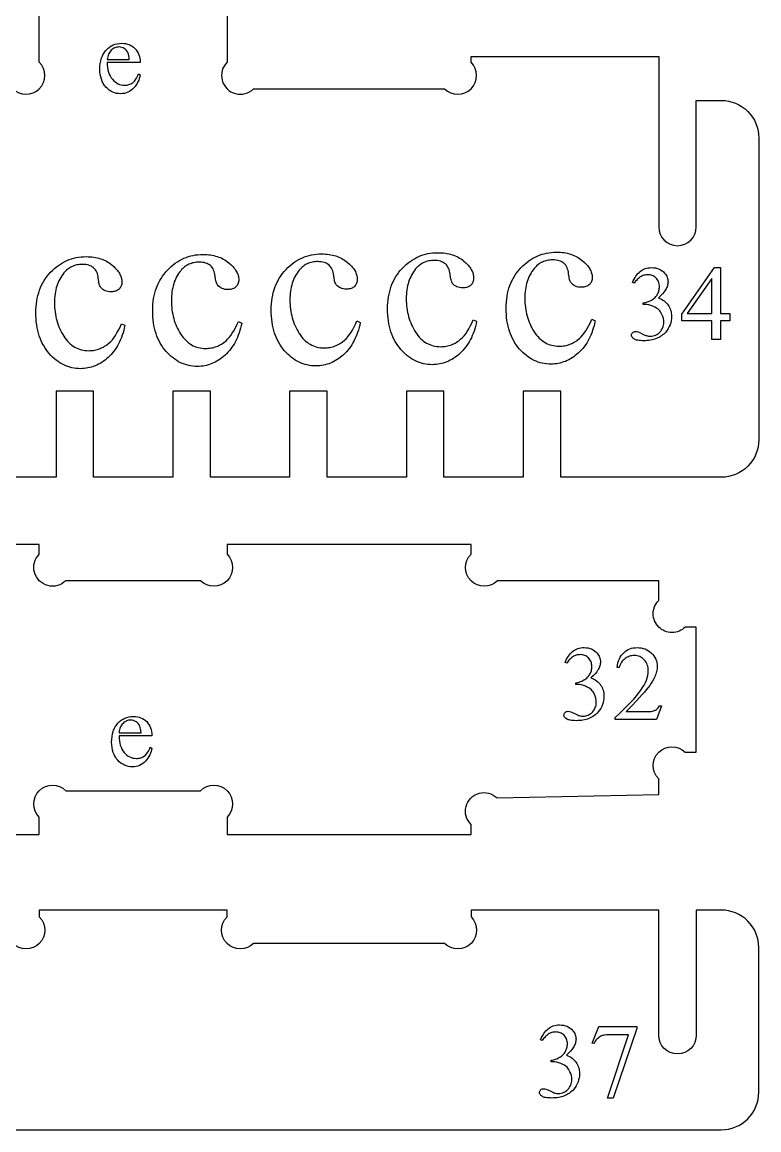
# Model space of a CAD drawing. Extents: x 5 to 599, y -219 to 392.
# Drawn here: x 522.9 to 585.2, y 9.6 to 103.3 of the extents above; entities that cross this region are included whole.
import ezdxf

# ---------------------------------------------------------------- set-up
doc = ezdxf.new("R2010")
doc.units = 0
doc.header["$MEASUREMENT"] = 0
doc.layers.add('EXT', color=1, linetype='CONTINUOUS')
doc.layers.add('TEXT', color=18, linetype='CONTINUOUS')

msp = doc.modelspace()

# ---------------------------------------------------------------- linework, layer by layer
at = {"layer": 'EXT'}
for points in [[(540.232, 107.141), (540.232, 99.878, 1), (542.477, 97.633), (558.625, 97.633, 1), (560.87, 99.878), (560.87, 100.35), (576.746, 100.35), (576.746, 85.945, 1), (579.921, 85.945), (579.921, 85.945), (579.921, 96.641), (582.038, 96.641, -0.414214), (585.213, 93.466), (585.213, 67.952, -0.414214), (582.038, 64.777), (568.455, 64.777), (568.455, 72.053), (565.28, 72.053), (565.28, 64.777), (558.577, 64.777), (558.577, 72.053), (555.402, 72.053), (555.402, 64.777), (548.699, 64.777), (548.699, 72.053), (545.524, 72.053), (545.524, 64.777), (538.82, 64.777), (538.82, 72.053), (535.645, 72.053), (535.645, 64.777), (528.942, 64.777), (528.942, 72.053), (525.767, 72.053), (525.767, 64.777), (519.064, 64.777)], [(522.11, 97.633, 1), (524.356, 99.878), (524.356, 107.141)], [(503.717, 34.558), (524.356, 34.558), (524.356, 36.022, -1), (526.601, 38.267), (537.986, 38.267, -1), (540.232, 36.022), (540.232, 34.558), (560.87, 34.558), (560.87, 35.407, -1), (563.069, 37.652), (576.746, 37.937), (576.746, 39.279, -1), (578.991, 41.524), (579.921, 41.524), (579.921, 52.108), (578.991, 52.108, -0.414214), (576.746, 52.108, -0.414214), (576.746, 54.354), (576.746, 56.027), (563.116, 56.027, -1), (560.87, 58.272), (560.87, 59.075), (540.232, 59.075), (540.232, 58.272, -1), (537.986, 56.027), (526.601, 56.027, -1), (524.356, 58.272), (524.356, 59.075), (503.717, 59.075)], [(482.549, 9.583), (582.038, 9.583, 0.414214), (585.213, 12.759), (585.213, 24.996, 0.414214), (582.038, 28.171), (579.921, 28.171), (579.921, 17.587, -1), (576.746, 17.587), (576.746, 17.587), (576.746, 28.171), (560.87, 28.171), (560.87, 27.594, -1), (558.625, 25.348), (542.477, 25.348, -1), (540.232, 27.594), (540.232, 28.171), (524.356, 28.171), (524.356, 27.594, -1), (522.11, 25.348)]]:
    msp.add_lwpolyline(points, format="xyb", dxfattribs=at)
at = {"layer": 'TEXT'}
for points in [[(530.102, 99.839), (530.107, 99.621), (530.127, 99.415), (530.161, 99.221), (530.208, 99.04), (530.269, 98.87), (530.345, 98.713), (530.433, 98.567), (530.536, 98.434), (530.648, 98.314), (530.765, 98.211), (530.887, 98.123), (531.014, 98.052), (531.145, 97.996), (531.281, 97.956), (531.422, 97.932), (531.568, 97.925), (531.665, 97.928), (531.759, 97.938), (531.85, 97.955), (531.937, 97.979), (532.022, 98.009), (532.103, 98.047), (532.181, 98.091), (532.255, 98.142), (532.327, 98.201), (532.395, 98.27), (532.461, 98.348), (532.524, 98.437), (532.583, 98.534), (532.64, 98.642), (532.694, 98.759), (532.745, 98.886), (532.881, 98.798), (532.852, 98.65), (532.813, 98.504), (532.762, 98.362), (532.701, 98.224), (532.628, 98.088), (532.545, 97.956), (532.451, 97.828), (532.345, 97.703), (532.231, 97.587), (532.109, 97.487), (531.981, 97.402), (531.846, 97.332), (531.703, 97.278), (531.554, 97.24), (531.398, 97.217), (531.234, 97.209), (531.057, 97.218), (530.885, 97.244), (530.72, 97.288), (530.562, 97.35), (530.41, 97.429), (530.265, 97.526), (530.126, 97.641), (529.994, 97.773), (529.932, 97.845), (529.873, 97.92), (529.819, 97.998), (529.768, 98.079), (529.722, 98.164), (529.68, 98.251), (529.607, 98.434), (529.551, 98.63), (529.51, 98.838), (529.486, 99.058), (529.478, 99.29), (529.486, 99.541), (529.511, 99.777), (529.553, 100), (529.61, 100.208), (529.646, 100.307), (529.685, 100.402), (529.728, 100.494), (529.776, 100.582), (529.827, 100.667), (529.883, 100.748), (529.943, 100.825), (530.007, 100.899), (530.144, 101.034), (530.289, 101.152), (530.442, 101.251), (530.522, 101.294), (530.604, 101.332), (530.688, 101.366), (530.774, 101.395), (530.953, 101.44), (531.14, 101.467), (531.335, 101.476), (531.501, 101.469), (531.658, 101.449), (531.809, 101.414), (531.951, 101.365), (532.086, 101.302), (532.214, 101.226), (532.334, 101.135), (532.446, 101.031), (532.548, 100.915), (532.636, 100.789), (532.711, 100.654), (532.772, 100.51), (532.82, 100.356), (532.854, 100.193), (532.874, 100.021), (532.881, 99.839)], [(530.102, 100.093), (531.963, 100.093), (531.949, 100.272), (531.929, 100.423), (531.903, 100.545), (531.871, 100.638), (531.809, 100.754), (531.734, 100.857), (531.646, 100.947), (531.544, 101.024), (531.434, 101.086), (531.322, 101.13), (531.207, 101.156), (531.09, 101.165), (531, 101.16), (530.912, 101.147), (530.827, 101.125), (530.744, 101.094), (530.664, 101.054), (530.586, 101.005), (530.511, 100.948), (530.438, 100.882), (530.369, 100.807), (530.309, 100.726), (530.256, 100.638), (530.21, 100.543), (530.172, 100.441), (530.141, 100.332), (530.117, 100.216)], [(531.593, 77.627), (531.545, 77.409), (531.491, 77.198), (531.433, 76.993), (531.369, 76.795), (531.299, 76.603), (531.224, 76.417), (531.144, 76.237), (531.058, 76.064), (530.967, 75.898), (530.871, 75.738), (530.769, 75.584), (530.661, 75.436), (530.549, 75.295), (530.43, 75.16), (530.307, 75.032), (530.178, 74.91), (530.045, 74.794), (529.911, 74.687), (529.775, 74.586), (529.637, 74.493), (529.497, 74.408), (529.356, 74.33), (529.213, 74.259), (529.068, 74.196), (528.921, 74.14), (528.773, 74.092), (528.623, 74.051), (528.471, 74.018), (528.317, 73.992), (528.162, 73.973), (528.005, 73.962), (527.846, 73.958), (527.657, 73.963), (527.472, 73.978), (527.289, 74.003), (527.109, 74.038), (526.933, 74.083), (526.759, 74.138), (526.589, 74.203), (526.422, 74.278), (526.257, 74.363), (526.096, 74.458), (525.938, 74.562), (525.782, 74.677), (525.63, 74.802), (525.481, 74.937), (525.335, 75.082), (525.192, 75.236), (525.055, 75.4), (524.927, 75.57), (524.808, 75.747), (524.697, 75.932), (524.595, 76.123), (524.503, 76.321), (524.419, 76.527), (524.343, 76.739), (524.277, 76.958), (524.22, 77.185), (524.171, 77.418), (524.131, 77.658), (524.1, 77.906), (524.078, 78.16), (524.065, 78.422), (524.06, 78.69), (524.065, 78.951), (524.08, 79.205), (524.105, 79.453), (524.139, 79.695), (524.183, 79.93), (524.237, 80.16), (524.3, 80.383), (524.374, 80.6), (524.457, 80.811), (524.55, 81.016), (524.653, 81.214), (524.766, 81.407), (524.888, 81.593), (525.02, 81.773), (525.162, 81.947), (525.314, 82.115), (525.473, 82.274), (525.635, 82.424), (525.802, 82.562), (525.972, 82.691), (526.147, 82.809), (526.325, 82.917), (526.507, 83.015), (526.694, 83.103), (526.884, 83.18), (527.078, 83.247), (527.276, 83.303), (527.477, 83.35), (527.683, 83.386), (527.893, 83.411), (528.107, 83.427), (528.324, 83.432), (528.487, 83.429), (528.646, 83.421), (528.802, 83.407), (528.953, 83.388), (529.102, 83.364), (529.246, 83.334), (529.387, 83.298), (529.524, 83.258), (529.658, 83.211), (529.788, 83.159), (529.914, 83.102), (530.036, 83.04), (530.155, 82.971), (530.271, 82.898), (530.382, 82.819), (530.49, 82.734), (530.689, 82.559), (530.779, 82.471), (530.861, 82.382), (530.938, 82.293), (531.007, 82.204), (531.07, 82.114), (531.127, 82.023), (531.176, 81.933), (531.22, 81.841), (531.256, 81.75), (531.286, 81.658), (531.309, 81.565), (531.326, 81.472), (531.336, 81.379), (531.339, 81.285), (531.335, 81.195), (531.324, 81.109), (531.305, 81.027), (531.279, 80.95), (531.246, 80.877), (531.204, 80.809), (531.156, 80.745), (531.1, 80.685), (531.037, 80.632), (530.968, 80.585), (530.894, 80.546), (530.813, 80.514), (530.727, 80.488), (530.634, 80.471), (530.536, 80.46), (530.432, 80.456), (530.292, 80.462), (530.161, 80.479), (530.04, 80.508), (529.927, 80.549), (529.823, 80.601), (529.727, 80.665), (529.641, 80.74), (529.563, 80.827), (529.523, 80.884), (529.487, 80.953), (529.455, 81.033), (529.425, 81.125), (529.4, 81.228), (529.378, 81.343), (529.344, 81.607), (529.326, 81.747), (529.299, 81.878), (529.263, 82.001), (529.218, 82.115), (529.164, 82.22), (529.101, 82.317), (529.029, 82.406), (528.949, 82.486), (528.859, 82.554), (528.761, 82.614), (528.655, 82.664), (528.541, 82.705), (528.419, 82.737), (528.288, 82.76), (528.149, 82.774), (528.002, 82.778), (527.882, 82.775), (527.764, 82.767), (527.65, 82.753), (527.538, 82.733), (527.429, 82.708), (527.324, 82.677), (527.221, 82.64), (527.122, 82.598), (527.025, 82.55), (526.931, 82.496), (526.84, 82.437), (526.753, 82.372), (526.668, 82.302), (526.586, 82.225), (526.507, 82.144), (526.431, 82.056), (526.336, 81.934), (526.246, 81.808), (526.163, 81.676), (526.086, 81.54), (526.015, 81.399), (525.95, 81.253), (525.891, 81.102), (525.839, 80.946), (525.792, 80.786), (525.752, 80.621), (525.718, 80.451), (525.69, 80.276), (525.669, 80.097), (525.653, 79.912), (525.644, 79.723), (525.641, 79.529), (525.644, 79.331), (525.653, 79.135), (525.669, 78.942), (525.69, 78.753), (525.718, 78.566), (525.751, 78.382), (525.791, 78.201), (525.837, 78.023), (525.89, 77.848), (525.948, 77.676), (526.012, 77.507), (526.083, 77.34), (526.16, 77.177), (526.242, 77.017), (526.331, 76.859), (526.426, 76.705), (526.527, 76.556), (526.631, 76.418), (526.74, 76.289), (526.854, 76.169), (526.971, 76.059), (527.093, 75.959), (527.219, 75.868), (527.35, 75.786), (527.484, 75.715), (527.624, 75.652), (527.767, 75.6), (527.915, 75.557), (528.067, 75.523), (528.223, 75.499), (528.384, 75.485), (528.549, 75.48), (528.667, 75.483), (528.784, 75.491), (528.9, 75.503), (529.014, 75.521), (529.127, 75.544), (529.238, 75.572), (529.348, 75.605), (529.456, 75.644), (529.562, 75.687), (529.667, 75.736), (529.771, 75.789), (529.873, 75.848), (529.973, 75.912), (530.072, 75.981), (530.266, 76.134), (530.399, 76.258), (530.532, 76.404), (530.664, 76.574), (530.795, 76.766), (530.925, 76.981), (531.054, 77.219), (531.182, 77.48), (531.31, 77.763)], [(541.475, 77.814), (541.427, 77.597), (541.374, 77.385), (541.316, 77.181), (541.252, 76.982), (541.182, 76.79), (541.107, 76.604), (541.027, 76.425), (540.941, 76.252), (540.85, 76.085), (540.753, 75.925), (540.652, 75.771), (540.544, 75.623), (540.431, 75.482), (540.313, 75.347), (540.19, 75.219), (540.061, 75.097), (539.928, 74.982), (539.794, 74.874), (539.658, 74.774), (539.52, 74.681), (539.38, 74.595), (539.239, 74.517), (539.096, 74.447), (538.951, 74.383), (538.804, 74.328), (538.656, 74.279), (538.506, 74.238), (538.354, 74.205), (538.2, 74.179), (538.045, 74.16), (537.888, 74.149), (537.729, 74.146), (537.54, 74.151), (537.354, 74.166), (537.172, 74.191), (536.992, 74.225), (536.816, 74.27), (536.642, 74.325), (536.472, 74.39), (536.304, 74.465), (536.14, 74.55), (535.979, 74.645), (535.82, 74.75), (535.665, 74.865), (535.513, 74.989), (535.364, 75.124), (535.218, 75.269), (535.075, 75.424), (534.938, 75.587), (534.81, 75.757), (534.69, 75.935), (534.58, 76.119), (534.478, 76.31), (534.385, 76.509), (534.301, 76.714), (534.226, 76.926), (534.16, 77.146), (534.102, 77.372), (534.054, 77.605), (534.014, 77.846), (533.983, 78.093), (533.961, 78.348), (533.948, 78.609), (533.943, 78.878), (533.948, 79.138), (533.963, 79.392), (533.987, 79.64), (534.022, 79.882), (534.066, 80.118), (534.12, 80.347), (534.183, 80.57), (534.257, 80.787), (534.34, 80.998), (534.433, 81.203), (534.536, 81.402), (534.648, 81.594), (534.771, 81.78), (534.903, 81.961), (535.045, 82.134), (535.197, 82.302), (535.356, 82.462), (535.518, 82.611), (535.685, 82.75), (535.855, 82.878), (536.03, 82.997), (536.208, 83.105), (536.39, 83.203), (536.576, 83.29), (536.766, 83.367), (536.96, 83.434), (537.158, 83.491), (537.36, 83.537), (537.566, 83.573), (537.776, 83.599), (537.989, 83.614), (538.207, 83.619), (538.37, 83.617), (538.529, 83.608), (538.684, 83.595), (538.836, 83.576), (538.984, 83.551), (539.129, 83.521), (539.27, 83.486), (539.407, 83.445), (539.54, 83.399), (539.67, 83.347), (539.797, 83.29), (539.919, 83.227), (540.038, 83.159), (540.153, 83.085), (540.265, 83.006), (540.373, 82.922), (540.572, 82.746), (540.661, 82.658), (540.744, 82.57), (540.82, 82.48), (540.89, 82.391), (540.953, 82.301), (541.009, 82.211), (541.059, 82.12), (541.102, 82.029), (541.139, 81.937), (541.169, 81.845), (541.192, 81.753), (541.208, 81.66), (541.218, 81.567), (541.222, 81.473), (541.218, 81.382), (541.207, 81.296), (541.188, 81.215), (541.162, 81.137), (541.128, 81.065), (541.087, 80.996), (541.039, 80.932), (540.983, 80.873), (540.92, 80.819), (540.851, 80.772), (540.777, 80.733), (540.696, 80.701), (540.61, 80.676), (540.517, 80.658), (540.419, 80.647), (540.314, 80.644), (540.175, 80.649), (540.044, 80.667), (539.922, 80.696), (539.809, 80.736), (539.705, 80.788), (539.61, 80.852), (539.524, 80.927), (539.446, 81.014), (539.406, 81.071), (539.37, 81.14), (539.337, 81.22), (539.308, 81.312), (539.282, 81.415), (539.26, 81.53), (539.226, 81.795), (539.209, 81.934), (539.182, 82.066), (539.146, 82.188), (539.101, 82.302), (539.047, 82.408), (538.984, 82.505), (538.912, 82.593), (538.831, 82.673), (538.742, 82.742), (538.644, 82.801), (538.538, 82.851), (538.424, 82.892), (538.302, 82.924), (538.171, 82.947), (538.032, 82.961), (537.885, 82.966), (537.764, 82.963), (537.647, 82.954), (537.532, 82.94), (537.421, 82.92), (537.312, 82.895), (537.207, 82.864), (537.104, 82.827), (537.004, 82.785), (536.908, 82.737), (536.814, 82.684), (536.723, 82.624), (536.635, 82.559), (536.551, 82.489), (536.469, 82.413), (536.39, 82.331), (536.314, 82.244), (536.218, 82.122), (536.129, 81.995), (536.045, 81.863), (535.968, 81.727), (535.897, 81.586), (535.832, 81.44), (535.774, 81.289), (535.721, 81.134), (535.675, 80.973), (535.635, 80.808), (535.601, 80.638), (535.573, 80.464), (535.552, 80.284), (535.536, 80.1), (535.527, 79.911), (535.524, 79.717), (535.527, 79.518), (535.536, 79.322), (535.551, 79.13), (535.573, 78.94), (535.6, 78.753), (535.634, 78.569), (535.674, 78.388), (535.72, 78.21), (535.772, 78.035), (535.831, 77.863), (535.895, 77.694), (535.966, 77.528), (536.042, 77.364), (536.125, 77.204), (536.214, 77.047), (536.309, 76.892), (536.41, 76.744), (536.514, 76.605), (536.623, 76.476), (536.736, 76.356), (536.854, 76.246), (536.976, 76.146), (537.102, 76.055), (537.232, 75.974), (537.367, 75.902), (537.506, 75.84), (537.65, 75.787), (537.797, 75.744), (537.949, 75.711), (538.106, 75.687), (538.266, 75.672), (538.431, 75.668), (538.55, 75.67), (538.667, 75.678), (538.783, 75.691), (538.897, 75.708), (539.01, 75.731), (539.121, 75.76), (539.231, 75.793), (539.339, 75.831), (539.445, 75.874), (539.55, 75.923), (539.654, 75.977), (539.756, 76.035), (539.856, 76.099), (539.955, 76.168), (540.148, 76.321), (540.282, 76.445), (540.415, 76.591), (540.547, 76.761), (540.678, 76.953), (540.808, 77.168), (540.937, 77.406), (541.065, 77.667), (541.192, 77.951)], [(551.502, 77.859), (551.455, 77.642), (551.401, 77.431), (551.343, 77.226), (551.279, 77.027), (551.209, 76.835), (551.134, 76.649), (551.054, 76.47), (550.968, 76.297), (550.877, 76.13), (550.781, 75.97), (550.679, 75.816), (550.571, 75.669), (550.459, 75.528), (550.34, 75.393), (550.217, 75.264), (550.088, 75.142), (549.955, 75.027), (549.821, 74.919), (549.685, 74.819), (549.547, 74.726), (549.407, 74.641), (549.266, 74.562), (549.123, 74.492), (548.978, 74.429), (548.831, 74.373), (548.683, 74.325), (548.533, 74.284), (548.381, 74.25), (548.227, 74.224), (548.072, 74.206), (547.915, 74.195), (547.756, 74.191), (547.567, 74.196), (547.381, 74.211), (547.199, 74.236), (547.019, 74.271), (546.843, 74.316), (546.669, 74.371), (546.499, 74.436), (546.331, 74.51), (546.167, 74.595), (546.006, 74.69), (545.848, 74.795), (545.692, 74.91), (545.54, 75.035), (545.391, 75.169), (545.245, 75.314), (545.102, 75.469), (544.965, 75.632), (544.837, 75.803), (544.717, 75.98), (544.607, 76.164), (544.505, 76.355), (544.412, 76.554), (544.328, 76.759), (544.253, 76.972), (544.187, 77.191), (544.129, 77.417), (544.081, 77.651), (544.041, 77.891), (544.01, 78.139), (543.988, 78.393), (543.975, 78.654), (543.97, 78.923), (543.975, 79.183), (543.99, 79.437), (544.014, 79.685), (544.049, 79.927), (544.093, 80.163), (544.147, 80.392), (544.21, 80.616), (544.284, 80.833), (544.367, 81.044), (544.46, 81.248), (544.563, 81.447), (544.676, 81.639), (544.798, 81.826), (544.93, 82.006), (545.072, 82.18), (545.224, 82.347), (545.383, 82.507), (545.545, 82.656), (545.712, 82.795), (545.882, 82.924), (546.057, 83.042), (546.235, 83.15), (546.417, 83.248), (546.603, 83.335), (546.793, 83.412), (546.987, 83.479), (547.185, 83.536), (547.387, 83.582), (547.593, 83.618), (547.803, 83.644), (548.016, 83.659), (548.234, 83.665), (548.397, 83.662), (548.556, 83.654), (548.711, 83.64), (548.863, 83.621), (549.011, 83.596), (549.156, 83.566), (549.297, 83.531), (549.434, 83.49), (549.568, 83.444), (549.697, 83.392), (549.824, 83.335), (549.946, 83.272), (550.065, 83.204), (550.18, 83.13), (550.292, 83.051), (550.4, 82.967), (550.599, 82.792), (550.688, 82.703), (550.771, 82.615), (550.848, 82.526), (550.917, 82.436), (550.98, 82.346), (551.037, 82.256), (551.086, 82.165), (551.129, 82.074), (551.166, 81.982), (551.196, 81.89), (551.219, 81.798), (551.236, 81.705), (551.245, 81.612), (551.249, 81.518), (551.245, 81.428), (551.234, 81.342), (551.215, 81.26), (551.189, 81.183), (551.155, 81.11), (551.114, 81.042), (551.066, 80.978), (551.01, 80.918), (550.947, 80.864), (550.878, 80.818), (550.804, 80.778), (550.723, 80.746), (550.637, 80.721), (550.544, 80.703), (550.446, 80.692), (550.341, 80.689), (550.202, 80.695), (550.071, 80.712), (549.949, 80.741), (549.837, 80.781), (549.732, 80.834), (549.637, 80.897), (549.551, 80.973), (549.473, 81.06), (549.433, 81.117), (549.397, 81.185), (549.364, 81.265), (549.335, 81.357), (549.31, 81.46), (549.287, 81.575), (549.254, 81.84), (549.236, 81.98), (549.209, 82.111), (549.173, 82.233), (549.128, 82.347), (549.074, 82.453), (549.011, 82.55), (548.939, 82.638), (548.858, 82.718), (548.769, 82.787), (548.671, 82.846), (548.565, 82.897), (548.451, 82.938), (548.329, 82.97), (548.198, 82.993), (548.059, 83.006), (547.912, 83.011), (547.792, 83.008), (547.674, 83), (547.56, 82.985), (547.448, 82.966), (547.339, 82.94), (547.234, 82.909), (547.131, 82.873), (547.031, 82.83), (546.935, 82.782), (546.841, 82.729), (546.75, 82.67), (546.663, 82.605), (546.578, 82.534), (546.496, 82.458), (546.417, 82.376), (546.341, 82.289), (546.245, 82.167), (546.156, 82.04), (546.073, 81.909), (545.995, 81.772), (545.924, 81.631), (545.86, 81.485), (545.801, 81.335), (545.748, 81.179), (545.702, 81.019), (545.662, 80.854), (545.628, 80.684), (545.6, 80.509), (545.579, 80.329), (545.563, 80.145), (545.554, 79.956), (545.551, 79.762), (545.554, 79.563), (545.563, 79.368), (545.579, 79.175), (545.6, 78.985), (545.628, 78.799), (545.661, 78.615), (545.701, 78.434), (545.747, 78.256), (545.799, 78.081), (545.858, 77.909), (545.922, 77.739), (545.993, 77.573), (546.069, 77.41), (546.152, 77.249), (546.241, 77.092), (546.336, 76.937), (546.437, 76.789), (546.541, 76.65), (546.65, 76.521), (546.763, 76.402), (546.881, 76.292), (547.003, 76.191), (547.129, 76.1), (547.26, 76.019), (547.394, 75.947), (547.533, 75.885), (547.677, 75.832), (547.825, 75.789), (547.977, 75.756), (548.133, 75.732), (548.293, 75.718), (548.458, 75.713), (548.577, 75.715), (548.694, 75.723), (548.81, 75.736), (548.924, 75.754), (549.037, 75.777), (549.148, 75.805), (549.258, 75.838), (549.366, 75.876), (549.472, 75.92), (549.577, 75.968), (549.681, 76.022), (549.783, 76.081), (549.883, 76.144), (549.982, 76.213), (550.176, 76.367), (550.309, 76.49), (550.442, 76.637), (550.574, 76.806), (550.705, 76.998), (550.835, 77.213), (550.964, 77.451), (551.092, 77.712), (551.22, 77.996)], [(561.345, 77.963), (561.298, 77.745), (561.244, 77.534), (561.186, 77.329), (561.122, 77.131), (561.052, 76.938), (560.977, 76.753), (560.897, 76.573), (560.811, 76.4), (560.72, 76.234), (560.624, 76.073), (560.522, 75.92), (560.414, 75.772), (560.302, 75.631), (560.183, 75.496), (560.06, 75.368), (559.931, 75.245), (559.798, 75.13), (559.664, 75.022), (559.528, 74.922), (559.39, 74.829), (559.25, 74.744), (559.109, 74.666), (558.966, 74.595), (558.821, 74.532), (558.674, 74.476), (558.526, 74.428), (558.376, 74.387), (558.224, 74.354), (558.07, 74.328), (557.915, 74.309), (557.758, 74.298), (557.599, 74.294), (557.41, 74.299), (557.225, 74.314), (557.042, 74.339), (556.862, 74.374), (556.686, 74.419), (556.512, 74.474), (556.342, 74.539), (556.174, 74.614), (556.01, 74.699), (555.849, 74.793), (555.691, 74.898), (555.535, 75.013), (555.383, 75.138), (555.234, 75.273), (555.088, 75.417), (554.945, 75.572), (554.808, 75.736), (554.68, 75.906), (554.56, 76.083), (554.45, 76.267), (554.348, 76.459), (554.255, 76.657), (554.171, 76.862), (554.096, 77.075), (554.03, 77.294), (553.972, 77.521), (553.924, 77.754), (553.884, 77.994), (553.853, 78.242), (553.831, 78.496), (553.818, 78.758), (553.813, 79.026), (553.818, 79.286), (553.833, 79.541), (553.857, 79.789), (553.892, 80.03), (553.936, 80.266), (553.99, 80.496), (554.053, 80.719), (554.127, 80.936), (554.21, 81.147), (554.303, 81.352), (554.406, 81.55), (554.519, 81.743), (554.641, 81.929), (554.773, 82.109), (554.915, 82.283), (555.067, 82.451), (555.226, 82.61), (555.388, 82.759), (555.555, 82.898), (555.725, 83.027), (555.9, 83.145), (556.078, 83.253), (556.26, 83.351), (556.446, 83.439), (556.636, 83.516), (556.831, 83.583), (557.028, 83.639), (557.23, 83.686), (557.436, 83.722), (557.646, 83.747), (557.859, 83.763), (558.077, 83.768), (558.24, 83.765), (558.399, 83.757), (558.554, 83.743), (558.706, 83.724), (558.854, 83.7), (558.999, 83.67), (559.14, 83.634), (559.277, 83.593), (559.411, 83.547), (559.54, 83.495), (559.667, 83.438), (559.789, 83.375), (559.908, 83.307), (560.023, 83.234), (560.135, 83.155), (560.243, 83.07), (560.442, 82.895), (560.531, 82.807), (560.614, 82.718), (560.691, 82.629), (560.76, 82.539), (560.823, 82.45), (560.88, 82.359), (560.929, 82.268), (560.972, 82.177), (561.009, 82.086), (561.039, 81.994), (561.062, 81.901), (561.079, 81.808), (561.088, 81.715), (561.092, 81.621), (561.088, 81.531), (561.077, 81.445), (561.058, 81.363), (561.032, 81.286), (560.998, 81.213), (560.957, 81.145), (560.909, 81.081), (560.853, 81.021), (560.79, 80.968), (560.721, 80.921), (560.647, 80.882), (560.566, 80.849), (560.48, 80.824), (560.387, 80.806), (560.289, 80.796), (560.184, 80.792), (560.045, 80.798), (559.914, 80.815), (559.792, 80.844), (559.68, 80.885), (559.575, 80.937), (559.48, 81.001), (559.394, 81.076), (559.316, 81.163), (559.276, 81.22), (559.24, 81.288), (559.207, 81.369), (559.178, 81.46), (559.153, 81.564), (559.13, 81.679), (559.097, 81.943), (559.079, 82.083), (559.052, 82.214), (559.016, 82.337), (558.971, 82.451), (558.917, 82.556), (558.854, 82.653), (558.782, 82.742), (558.701, 82.821), (558.612, 82.89), (558.514, 82.95), (558.408, 83), (558.294, 83.041), (558.172, 83.073), (558.041, 83.096), (557.902, 83.11), (557.755, 83.114), (557.635, 83.111), (557.517, 83.103), (557.403, 83.089), (557.291, 83.069), (557.182, 83.044), (557.077, 83.013), (556.974, 82.976), (556.874, 82.934), (556.778, 82.886), (556.684, 82.832), (556.593, 82.773), (556.506, 82.708), (556.421, 82.638), (556.339, 82.561), (556.26, 82.48), (556.184, 82.392), (556.089, 82.27), (555.999, 82.144), (555.916, 82.012), (555.838, 81.876), (555.767, 81.735), (555.703, 81.589), (555.644, 81.438), (555.591, 81.282), (555.545, 81.122), (555.505, 80.957), (555.471, 80.787), (555.443, 80.612), (555.422, 80.433), (555.406, 80.248), (555.397, 80.059), (555.394, 79.865), (555.397, 79.667), (555.406, 79.471), (555.422, 79.278), (555.443, 79.089), (555.471, 78.902), (555.504, 78.718), (555.544, 78.537), (555.59, 78.359), (555.642, 78.184), (555.701, 78.012), (555.765, 77.843), (555.836, 77.676), (555.912, 77.513), (555.995, 77.353), (556.084, 77.195), (556.179, 77.041), (556.28, 76.892), (556.384, 76.754), (556.493, 76.625), (556.606, 76.505), (556.724, 76.395), (556.846, 76.294), (556.972, 76.204), (557.103, 76.122), (557.237, 76.051), (557.376, 75.988), (557.52, 75.936), (557.668, 75.893), (557.82, 75.859), (557.976, 75.835), (558.136, 75.821), (558.301, 75.816), (558.42, 75.819), (558.537, 75.826), (558.653, 75.839), (558.767, 75.857), (558.88, 75.88), (558.991, 75.908), (559.101, 75.941), (559.209, 75.98), (559.315, 76.023), (559.42, 76.072), (559.524, 76.125), (559.626, 76.184), (559.726, 76.248), (559.825, 76.317), (560.019, 76.47), (560.152, 76.594), (560.285, 76.74), (560.417, 76.909), (560.548, 77.102), (560.678, 77.317), (560.807, 77.555), (560.935, 77.816), (561.063, 78.099)], [(571.373, 78.008), (571.325, 77.79), (571.272, 77.579), (571.213, 77.374), (571.149, 77.176), (571.079, 76.984), (571.004, 76.798), (570.924, 76.619), (570.838, 76.446), (570.747, 76.279), (570.651, 76.119), (570.549, 75.965), (570.441, 75.817), (570.329, 75.676), (570.21, 75.541), (570.087, 75.413), (569.958, 75.291), (569.825, 75.176), (569.691, 75.068), (569.555, 74.967), (569.417, 74.875), (569.277, 74.789), (569.136, 74.711), (568.993, 74.64), (568.848, 74.577), (568.701, 74.522), (568.553, 74.473), (568.403, 74.432), (568.251, 74.399), (568.097, 74.373), (567.942, 74.354), (567.785, 74.343), (567.626, 74.339), (567.437, 74.344), (567.252, 74.359), (567.069, 74.384), (566.889, 74.419), (566.713, 74.464), (566.539, 74.519), (566.369, 74.584), (566.202, 74.659), (566.037, 74.744), (565.876, 74.839), (565.718, 74.944), (565.563, 75.058), (565.41, 75.183), (565.261, 75.318), (565.115, 75.463), (564.972, 75.618), (564.835, 75.781), (564.707, 75.951), (564.588, 76.128), (564.477, 76.313), (564.375, 76.504), (564.283, 76.702), (564.199, 76.908), (564.123, 77.12), (564.057, 77.339), (564, 77.566), (563.951, 77.799), (563.911, 78.04), (563.88, 78.287), (563.858, 78.541), (563.845, 78.803), (563.84, 79.071), (563.845, 79.332), (563.86, 79.586), (563.885, 79.834), (563.919, 80.076), (563.963, 80.311), (564.017, 80.541), (564.08, 80.764), (564.154, 80.981), (564.237, 81.192), (564.33, 81.397), (564.433, 81.596), (564.546, 81.788), (564.668, 81.974), (564.8, 82.154), (564.942, 82.328), (565.094, 82.496), (565.253, 82.655), (565.415, 82.805), (565.582, 82.944), (565.752, 83.072), (565.927, 83.191), (566.105, 83.299), (566.287, 83.396), (566.474, 83.484), (566.664, 83.561), (566.858, 83.628), (567.056, 83.684), (567.257, 83.731), (567.463, 83.767), (567.673, 83.793), (567.887, 83.808), (568.104, 83.813), (568.267, 83.81), (568.426, 83.802), (568.582, 83.789), (568.733, 83.77), (568.882, 83.745), (569.026, 83.715), (569.167, 83.68), (569.304, 83.639), (569.438, 83.592), (569.568, 83.541), (569.694, 83.483), (569.816, 83.421), (569.935, 83.353), (570.051, 83.279), (570.162, 83.2), (570.27, 83.116), (570.469, 82.94), (570.559, 82.852), (570.641, 82.763), (570.718, 82.674), (570.787, 82.585), (570.85, 82.495), (570.907, 82.405), (570.956, 82.314), (571, 82.223), (571.036, 82.131), (571.066, 82.039), (571.089, 81.946), (571.106, 81.854), (571.116, 81.76), (571.119, 81.667), (571.115, 81.576), (571.104, 81.49), (571.085, 81.408), (571.059, 81.331), (571.026, 81.258), (570.984, 81.19), (570.936, 81.126), (570.88, 81.067), (570.817, 81.013), (570.748, 80.966), (570.674, 80.927), (570.593, 80.895), (570.507, 80.87), (570.414, 80.852), (570.316, 80.841), (570.212, 80.837), (570.072, 80.843), (569.941, 80.861), (569.82, 80.889), (569.707, 80.93), (569.603, 80.982), (569.507, 81.046), (569.421, 81.121), (569.343, 81.208), (569.303, 81.265), (569.267, 81.334), (569.235, 81.414), (569.205, 81.506), (569.18, 81.609), (569.158, 81.724), (569.124, 81.989), (569.106, 82.128), (569.079, 82.259), (569.043, 82.382), (568.998, 82.496), (568.944, 82.601), (568.881, 82.698), (568.809, 82.787), (568.729, 82.867), (568.639, 82.935), (568.541, 82.995), (568.435, 83.045), (568.321, 83.086), (568.199, 83.118), (568.068, 83.141), (567.929, 83.155), (567.782, 83.159), (567.662, 83.157), (567.544, 83.148), (567.43, 83.134), (567.318, 83.114), (567.21, 83.089), (567.104, 83.058), (567.001, 83.021), (566.902, 82.979), (566.805, 82.931), (566.711, 82.877), (566.62, 82.818), (566.533, 82.753), (566.448, 82.683), (566.366, 82.607), (566.287, 82.525), (566.211, 82.437), (566.116, 82.316), (566.026, 82.189), (565.943, 82.057), (565.866, 81.921), (565.795, 81.78), (565.73, 81.634), (565.671, 81.483), (565.619, 81.328), (565.572, 81.167), (565.532, 81.002), (565.498, 80.832), (565.47, 80.657), (565.449, 80.478), (565.433, 80.294), (565.424, 80.104), (565.421, 79.91), (565.424, 79.712), (565.433, 79.516), (565.449, 79.324), (565.47, 79.134), (565.498, 78.947), (565.531, 78.763), (565.571, 78.582), (565.617, 78.404), (565.67, 78.229), (565.728, 78.057), (565.792, 77.888), (565.863, 77.722), (565.94, 77.558), (566.022, 77.398), (566.111, 77.24), (566.206, 77.086), (566.307, 76.938), (566.411, 76.799), (566.52, 76.67), (566.634, 76.55), (566.751, 76.44), (566.873, 76.34), (566.999, 76.249), (567.13, 76.168), (567.264, 76.096), (567.404, 76.034), (567.547, 75.981), (567.695, 75.938), (567.847, 75.905), (568.003, 75.881), (568.164, 75.866), (568.329, 75.861), (568.447, 75.864), (568.564, 75.872), (568.68, 75.884), (568.794, 75.902), (568.907, 75.925), (569.018, 75.953), (569.128, 75.987), (569.236, 76.025), (569.342, 76.068), (569.447, 76.117), (569.551, 76.17), (569.653, 76.229), (569.753, 76.293), (569.852, 76.362), (570.046, 76.515), (570.179, 76.639), (570.312, 76.785), (570.444, 76.955), (570.575, 77.147), (570.705, 77.362), (570.834, 77.6), (570.962, 77.861), (571.09, 78.145)], [(574.532, 81.246), (574.598, 81.392), (574.668, 81.53), (574.742, 81.659), (574.821, 81.779), (574.903, 81.891), (574.99, 81.994), (575.081, 82.089), (575.176, 82.175), (575.276, 82.252), (575.382, 82.318), (575.494, 82.374), (575.612, 82.42), (575.736, 82.456), (575.866, 82.482), (576.002, 82.497), (576.144, 82.502), (576.317, 82.495), (576.481, 82.473), (576.634, 82.437), (576.776, 82.386), (576.908, 82.32), (577.029, 82.24), (577.141, 82.146), (577.241, 82.037), (577.309, 81.949), (577.368, 81.86), (577.418, 81.77), (577.459, 81.678), (577.49, 81.584), (577.513, 81.489), (577.527, 81.393), (577.531, 81.295), (577.528, 81.213), (577.518, 81.131), (577.502, 81.049), (577.48, 80.967), (577.451, 80.884), (577.416, 80.801), (577.375, 80.718), (577.327, 80.634), (577.273, 80.55), (577.212, 80.465), (577.072, 80.295), (576.906, 80.124), (576.714, 79.951), (576.847, 79.894), (576.972, 79.832), (577.088, 79.764), (577.196, 79.69), (577.296, 79.61), (577.387, 79.525), (577.47, 79.433), (577.544, 79.336), (577.61, 79.234), (577.667, 79.128), (577.716, 79.017), (577.755, 78.902), (577.786, 78.782), (577.808, 78.658), (577.821, 78.53), (577.825, 78.397), (577.818, 78.207), (577.795, 78.023), (577.756, 77.846), (577.702, 77.676), (577.633, 77.512), (577.549, 77.354), (577.449, 77.203), (577.334, 77.058), (577.251, 76.968), (577.164, 76.885), (577.073, 76.807), (576.977, 76.735), (576.877, 76.669), (576.772, 76.608), (576.663, 76.554), (576.549, 76.505), (576.43, 76.461), (576.308, 76.424), (576.18, 76.392), (576.048, 76.366), (575.912, 76.346), (575.771, 76.332), (575.626, 76.323), (575.476, 76.32), (575.332, 76.323), (575.2, 76.33), (575.079, 76.341), (574.971, 76.358), (574.875, 76.379), (574.79, 76.404), (574.718, 76.434), (574.658, 76.469), (574.562, 76.545), (574.525, 76.585), (574.495, 76.624), (574.471, 76.665), (574.454, 76.706), (574.444, 76.748), (574.44, 76.79), (574.447, 76.852), (574.466, 76.91), (574.498, 76.964), (574.543, 77.014), (574.598, 77.056), (574.657, 77.086), (574.722, 77.104), (574.791, 77.11), (574.902, 77.102), (575.015, 77.075), (575.137, 77.024), (575.353, 76.915), (575.576, 76.805), (575.657, 76.771), (575.718, 76.75), (575.8, 76.729), (575.886, 76.714), (575.974, 76.705), (576.065, 76.702), (576.175, 76.708), (576.281, 76.724), (576.384, 76.751), (576.483, 76.789), (576.579, 76.838), (576.671, 76.897), (576.759, 76.968), (576.844, 77.049), (576.922, 77.138), (576.989, 77.23), (577.046, 77.327), (577.093, 77.428), (577.129, 77.532), (577.155, 77.641), (577.17, 77.753), (577.175, 77.87), (577.166, 78.042), (577.137, 78.213), (577.089, 78.38), (577.022, 78.546), (576.963, 78.662), (576.902, 78.762), (576.838, 78.848), (576.772, 78.919), (576.668, 79.005), (576.548, 79.087), (576.409, 79.164), (576.253, 79.238), (576.088, 79.3), (575.921, 79.345), (575.752, 79.371), (575.582, 79.38), (575.441, 79.38), (575.441, 79.512), (575.528, 79.526), (575.615, 79.544), (575.789, 79.597), (575.963, 79.669), (576.137, 79.762), (576.221, 79.815), (576.3, 79.871), (576.372, 79.929), (576.438, 79.99), (576.499, 80.053), (576.553, 80.119), (576.602, 80.187), (576.644, 80.258), (576.681, 80.332), (576.713, 80.407), (576.741, 80.484), (576.763, 80.563), (576.78, 80.643), (576.792, 80.725), (576.8, 80.809), (576.802, 80.895), (576.798, 81.005), (576.785, 81.11), (576.762, 81.21), (576.731, 81.304), (576.692, 81.393), (576.643, 81.476), (576.585, 81.554), (576.519, 81.626), (576.446, 81.691), (576.369, 81.748), (576.287, 81.796), (576.201, 81.835), (576.111, 81.866), (576.017, 81.887), (575.918, 81.901), (575.814, 81.905), (575.73, 81.902), (575.648, 81.894), (575.567, 81.879), (575.488, 81.859), (575.411, 81.834), (575.336, 81.802), (575.262, 81.765), (575.19, 81.723), (575.12, 81.674), (575.051, 81.62), (574.985, 81.56), (574.92, 81.495), (574.856, 81.424), (574.795, 81.347), (574.677, 81.176)], [(582.756, 78.621), (582.756, 77.997), (581.957, 77.997), (581.957, 76.426), (581.232, 76.426), (581.232, 77.997), (578.712, 77.997), (578.712, 78.559), (581.474, 82.502), (581.957, 82.502), (581.957, 78.621)], [(581.232, 78.621), (581.232, 81.576), (579.142, 78.621)], [(568.82, 49.113), (568.885, 49.259), (568.955, 49.397), (569.03, 49.526), (569.108, 49.646), (569.19, 49.758), (569.277, 49.861), (569.368, 49.956), (569.463, 50.042), (569.563, 50.119), (569.669, 50.185), (569.781, 50.241), (569.899, 50.287), (570.023, 50.323), (570.153, 50.349), (570.289, 50.364), (570.431, 50.369), (570.605, 50.362), (570.768, 50.34), (570.921, 50.304), (571.063, 50.253), (571.195, 50.187), (571.317, 50.107), (571.428, 50.013), (571.529, 49.904), (571.597, 49.816), (571.655, 49.727), (571.705, 49.637), (571.746, 49.545), (571.778, 49.451), (571.8, 49.356), (571.814, 49.26), (571.818, 49.162), (571.815, 49.08), (571.806, 48.999), (571.79, 48.916), (571.767, 48.834), (571.739, 48.751), (571.704, 48.668), (571.662, 48.585), (571.614, 48.501), (571.56, 48.417), (571.499, 48.332), (571.359, 48.162), (571.193, 47.991), (571.002, 47.818), (571.135, 47.761), (571.259, 47.699), (571.376, 47.631), (571.484, 47.557), (571.583, 47.477), (571.674, 47.392), (571.757, 47.3), (571.832, 47.203), (571.897, 47.101), (571.955, 46.995), (572.003, 46.884), (572.042, 46.769), (572.073, 46.649), (572.095, 46.525), (572.108, 46.397), (572.113, 46.264), (572.105, 46.074), (572.082, 45.89), (572.043, 45.713), (571.99, 45.543), (571.921, 45.379), (571.836, 45.221), (571.736, 45.07), (571.621, 44.925), (571.538, 44.835), (571.452, 44.752), (571.36, 44.674), (571.264, 44.602), (571.164, 44.536), (571.059, 44.475), (570.95, 44.421), (570.836, 44.372), (570.718, 44.328), (570.595, 44.291), (570.468, 44.259), (570.336, 44.233), (570.2, 44.213), (570.059, 44.199), (569.913, 44.19), (569.764, 44.187), (569.619, 44.19), (569.487, 44.197), (569.367, 44.208), (569.258, 44.225), (569.162, 44.246), (569.078, 44.271), (569.005, 44.302), (568.945, 44.336), (568.85, 44.413), (568.812, 44.452), (568.782, 44.491), (568.758, 44.532), (568.741, 44.573), (568.731, 44.615), (568.728, 44.657), (568.734, 44.719), (568.753, 44.777), (568.786, 44.831), (568.831, 44.881), (568.885, 44.923), (568.944, 44.953), (569.009, 44.971), (569.079, 44.978), (569.19, 44.969), (569.303, 44.942), (569.425, 44.891), (569.641, 44.782), (569.864, 44.672), (569.945, 44.638), (570.005, 44.617), (570.088, 44.596), (570.173, 44.581), (570.261, 44.572), (570.352, 44.569), (570.462, 44.575), (570.569, 44.591), (570.672, 44.618), (570.771, 44.656), (570.866, 44.705), (570.958, 44.764), (571.047, 44.835), (571.131, 44.916), (571.209, 45.005), (571.276, 45.097), (571.333, 45.194), (571.38, 45.295), (571.416, 45.399), (571.442, 45.508), (571.458, 45.621), (571.463, 45.737), (571.453, 45.909), (571.424, 46.08), (571.376, 46.247), (571.309, 46.413), (571.251, 46.529), (571.189, 46.629), (571.126, 46.715), (571.059, 46.786), (570.956, 46.872), (570.835, 46.954), (570.697, 47.031), (570.541, 47.105), (570.375, 47.167), (570.208, 47.212), (570.039, 47.238), (569.869, 47.247), (569.729, 47.247), (569.729, 47.379), (569.815, 47.393), (569.902, 47.411), (570.076, 47.464), (570.25, 47.536), (570.424, 47.629), (570.509, 47.682), (570.587, 47.738), (570.659, 47.796), (570.726, 47.857), (570.786, 47.92), (570.841, 47.986), (570.889, 48.054), (570.932, 48.125), (570.969, 48.199), (571.001, 48.274), (571.028, 48.351), (571.05, 48.43), (571.067, 48.51), (571.08, 48.592), (571.087, 48.676), (571.09, 48.762), (571.085, 48.872), (571.072, 48.977), (571.05, 49.077), (571.019, 49.171), (570.979, 49.26), (570.93, 49.343), (570.873, 49.421), (570.806, 49.493), (570.733, 49.558), (570.656, 49.615), (570.575, 49.663), (570.489, 49.702), (570.398, 49.733), (570.304, 49.754), (570.205, 49.768), (570.102, 49.772), (570.018, 49.769), (569.935, 49.761), (569.854, 49.746), (569.775, 49.726), (569.698, 49.701), (569.623, 49.669), (569.549, 49.632), (569.477, 49.59), (569.407, 49.541), (569.339, 49.487), (569.272, 49.427), (569.207, 49.362), (569.144, 49.291), (569.082, 49.214), (568.965, 49.043)], [(576.982, 45.439), (576.565, 44.293), (573.052, 44.293), (573.052, 44.455), (573.425, 44.8), (573.77, 45.13), (574.086, 45.442), (574.373, 45.739), (574.631, 46.02), (574.861, 46.284), (575.062, 46.532), (575.234, 46.764), (575.382, 46.986), (575.511, 47.203), (575.619, 47.415), (575.708, 47.622), (575.778, 47.824), (575.827, 48.021), (575.857, 48.214), (575.866, 48.402), (575.861, 48.541), (575.845, 48.673), (575.818, 48.798), (575.78, 48.918), (575.731, 49.031), (575.671, 49.138), (575.601, 49.239), (575.52, 49.333), (575.431, 49.418), (575.338, 49.492), (575.24, 49.555), (575.139, 49.606), (575.033, 49.646), (574.923, 49.674), (574.808, 49.692), (574.69, 49.697), (574.581, 49.693), (574.476, 49.681), (574.373, 49.661), (574.273, 49.633), (574.176, 49.597), (574.082, 49.553), (573.99, 49.501), (573.902, 49.44), (573.817, 49.372), (573.739, 49.297), (573.666, 49.214), (573.598, 49.124), (573.537, 49.026), (573.481, 48.921), (573.43, 48.808), (573.386, 48.687), (573.223, 48.687), (573.256, 48.885), (573.3, 49.07), (573.354, 49.244), (573.419, 49.405), (573.495, 49.555), (573.582, 49.693), (573.679, 49.82), (573.788, 49.934), (573.905, 50.036), (574.029, 50.125), (574.16, 50.199), (574.299, 50.26), (574.444, 50.308), (574.596, 50.342), (574.756, 50.362), (574.923, 50.369), (575.1, 50.362), (575.27, 50.34), (575.432, 50.304), (575.587, 50.253), (575.735, 50.187), (575.875, 50.107), (576.007, 50.013), (576.132, 49.904), (576.246, 49.785), (576.344, 49.661), (576.428, 49.531), (576.496, 49.397), (576.549, 49.257), (576.587, 49.112), (576.61, 48.961), (576.617, 48.806), (576.614, 48.693), (576.604, 48.58), (576.588, 48.467), (576.565, 48.354), (576.535, 48.241), (576.499, 48.128), (576.456, 48.015), (576.406, 47.902), (576.319, 47.722), (576.219, 47.541), (576.106, 47.356), (575.981, 47.169), (575.843, 46.98), (575.692, 46.788), (575.529, 46.593), (575.353, 46.396), (574.857, 45.858), (574.465, 45.439), (574.175, 45.138), (573.987, 44.956), (575.542, 44.956), (575.761, 44.958), (575.945, 44.964), (576.094, 44.975), (576.207, 44.991), (576.3, 45.013), (576.388, 45.044), (576.472, 45.084), (576.551, 45.133), (576.626, 45.193), (576.695, 45.263), (576.76, 45.345), (576.819, 45.439)], [(531.098, 42.912), (531.103, 42.694), (531.123, 42.488), (531.157, 42.294), (531.204, 42.113), (531.265, 41.943), (531.34, 41.786), (531.429, 41.64), (531.532, 41.507), (531.644, 41.388), (531.761, 41.284), (531.883, 41.197), (532.01, 41.125), (532.141, 41.069), (532.277, 41.029), (532.418, 41.006), (532.564, 40.998), (532.661, 41.001), (532.755, 41.011), (532.846, 41.028), (532.933, 41.052), (533.018, 41.083), (533.099, 41.12), (533.177, 41.164), (533.251, 41.215), (533.323, 41.274), (533.391, 41.343), (533.457, 41.421), (533.519, 41.51), (533.579, 41.608), (533.636, 41.715), (533.69, 41.832), (533.741, 41.959), (533.877, 41.871), (533.848, 41.723), (533.809, 41.577), (533.758, 41.435), (533.697, 41.297), (533.624, 41.161), (533.541, 41.03), (533.446, 40.901), (533.341, 40.776), (533.227, 40.66), (533.105, 40.56), (532.977, 40.475), (532.842, 40.405), (532.699, 40.351), (532.55, 40.313), (532.394, 40.29), (532.23, 40.282), (532.052, 40.291), (531.881, 40.317), (531.716, 40.361), (531.558, 40.423), (531.406, 40.502), (531.261, 40.599), (531.122, 40.714), (530.99, 40.846), (530.928, 40.918), (530.869, 40.993), (530.815, 41.071), (530.764, 41.153), (530.718, 41.237), (530.676, 41.324), (530.603, 41.507), (530.547, 41.703), (530.506, 41.911), (530.482, 42.131), (530.474, 42.363), (530.482, 42.614), (530.507, 42.851), (530.549, 43.073), (530.606, 43.281), (530.642, 43.38), (530.681, 43.475), (530.724, 43.567), (530.772, 43.655), (530.823, 43.74), (530.879, 43.821), (530.939, 43.898), (531.003, 43.972), (531.14, 44.107), (531.285, 44.225), (531.438, 44.324), (531.518, 44.367), (531.6, 44.405), (531.684, 44.439), (531.77, 44.468), (531.949, 44.513), (532.136, 44.54), (532.331, 44.55), (532.497, 44.543), (532.654, 44.522), (532.804, 44.487), (532.947, 44.438), (533.082, 44.375), (533.21, 44.299), (533.33, 44.208), (533.442, 44.104), (533.544, 43.988), (533.632, 43.862), (533.707, 43.727), (533.768, 43.583), (533.816, 43.429), (533.85, 43.266), (533.87, 43.094), (533.877, 42.912)], [(531.098, 43.167), (532.959, 43.167), (532.945, 43.345), (532.925, 43.496), (532.899, 43.618), (532.867, 43.711), (532.805, 43.827), (532.73, 43.93), (532.642, 44.02), (532.54, 44.097), (532.43, 44.159), (532.318, 44.203), (532.203, 44.229), (532.085, 44.238), (531.996, 44.233), (531.908, 44.22), (531.823, 44.198), (531.74, 44.167), (531.66, 44.127), (531.582, 44.078), (531.507, 44.021), (531.433, 43.955), (531.365, 43.88), (531.305, 43.799), (531.251, 43.711), (531.206, 43.616), (531.167, 43.514), (531.137, 43.405), (531.113, 43.289)], [(566.75, 17.2), (566.816, 17.346), (566.886, 17.484), (566.96, 17.613), (567.039, 17.733), (567.121, 17.845), (567.208, 17.948), (567.299, 18.043), (567.394, 18.129), (567.494, 18.205), (567.6, 18.272), (567.712, 18.328), (567.83, 18.374), (567.954, 18.41), (568.084, 18.435), (568.22, 18.451), (568.362, 18.456), (568.535, 18.448), (568.699, 18.427), (568.852, 18.39), (568.994, 18.339), (569.126, 18.274), (569.247, 18.194), (569.359, 18.099), (569.459, 17.99), (569.527, 17.903), (569.586, 17.814), (569.636, 17.723), (569.677, 17.631), (569.708, 17.538), (569.731, 17.443), (569.745, 17.346), (569.749, 17.248), (569.746, 17.167), (569.736, 17.085), (569.72, 17.003), (569.698, 16.921), (569.669, 16.838), (569.634, 16.755), (569.593, 16.671), (569.545, 16.588), (569.491, 16.503), (569.43, 16.419), (569.29, 16.249), (569.124, 16.078), (568.932, 15.905), (569.065, 15.848), (569.19, 15.786), (569.306, 15.718), (569.414, 15.644), (569.514, 15.564), (569.605, 15.478), (569.688, 15.387), (569.762, 15.29), (569.828, 15.188), (569.885, 15.082), (569.934, 14.971), (569.973, 14.856), (570.004, 14.736), (570.026, 14.612), (570.039, 14.483), (570.043, 14.351), (570.036, 14.161), (570.013, 13.977), (569.974, 13.8), (569.92, 13.629), (569.851, 13.465), (569.767, 13.308), (569.667, 13.156), (569.552, 13.012), (569.469, 12.922), (569.382, 12.839), (569.291, 12.761), (569.195, 12.689), (569.095, 12.623), (568.99, 12.562), (568.881, 12.507), (568.767, 12.458), (568.648, 12.415), (568.526, 12.378), (568.398, 12.346), (568.266, 12.32), (568.13, 12.3), (567.989, 12.285), (567.844, 12.277), (567.694, 12.274), (567.55, 12.276), (567.418, 12.283), (567.297, 12.295), (567.189, 12.311), (567.093, 12.332), (567.008, 12.358), (566.936, 12.388), (566.876, 12.423), (566.78, 12.499), (566.743, 12.538), (566.713, 12.578), (566.689, 12.618), (566.672, 12.659), (566.662, 12.701), (566.658, 12.744), (566.665, 12.805), (566.684, 12.863), (566.716, 12.917), (566.761, 12.968), (566.816, 13.01), (566.875, 13.04), (566.94, 13.058), (567.009, 13.064), (567.12, 13.055), (567.233, 13.029), (567.355, 12.978), (567.571, 12.869), (567.794, 12.759), (567.875, 12.724), (567.936, 12.704), (568.018, 12.683), (568.104, 12.668), (568.192, 12.659), (568.283, 12.656), (568.393, 12.661), (568.499, 12.678), (568.602, 12.705), (568.701, 12.743), (568.797, 12.791), (568.889, 12.851), (568.977, 12.921), (569.062, 13.003), (569.14, 13.091), (569.207, 13.184), (569.264, 13.281), (569.311, 13.381), (569.347, 13.486), (569.373, 13.595), (569.388, 13.707), (569.393, 13.824), (569.384, 13.996), (569.355, 14.166), (569.307, 14.334), (569.24, 14.5), (569.181, 14.615), (569.12, 14.716), (569.056, 14.802), (568.99, 14.873), (568.886, 14.959), (568.766, 15.04), (568.627, 15.118), (568.471, 15.191), (568.306, 15.254), (568.139, 15.298), (567.97, 15.325), (567.8, 15.334), (567.659, 15.334), (567.659, 15.466), (567.746, 15.479), (567.833, 15.498), (568.007, 15.55), (568.181, 15.623), (568.355, 15.716), (568.439, 15.769), (568.518, 15.824), (568.59, 15.883), (568.656, 15.943), (568.717, 16.007), (568.771, 16.073), (568.82, 16.141), (568.862, 16.212), (568.899, 16.286), (568.931, 16.361), (568.959, 16.438), (568.981, 16.516), (568.998, 16.597), (569.01, 16.679), (569.018, 16.763), (569.02, 16.849), (569.016, 16.959), (569.003, 17.064), (568.98, 17.164), (568.949, 17.258), (568.91, 17.346), (568.861, 17.43), (568.803, 17.507), (568.737, 17.58), (568.664, 17.645), (568.587, 17.702), (568.505, 17.75), (568.419, 17.789), (568.329, 17.819), (568.235, 17.841), (568.136, 17.854), (568.032, 17.859), (567.948, 17.856), (567.866, 17.847), (567.785, 17.833), (567.706, 17.813), (567.629, 17.787), (567.554, 17.756), (567.48, 17.719), (567.408, 17.676), (567.338, 17.628), (567.269, 17.574), (567.203, 17.514), (567.138, 17.449), (567.074, 17.377), (567.013, 17.301), (566.895, 17.13)], [(571.694, 18.333), (574.886, 18.333), (574.886, 18.166), (572.901, 12.256), (572.41, 12.256), (574.188, 17.617), (572.55, 17.617), (572.32, 17.61), (572.125, 17.588), (572.042, 17.571), (571.967, 17.55), (571.901, 17.526), (571.843, 17.499), (571.753, 17.445), (571.668, 17.384), (571.587, 17.316), (571.511, 17.242), (571.439, 17.16), (571.372, 17.072), (571.309, 16.977), (571.251, 16.875), (571.123, 16.923)]]:
    msp.add_lwpolyline(points, close=True, dxfattribs=at)

doc.saveas('drawing.dxf')
